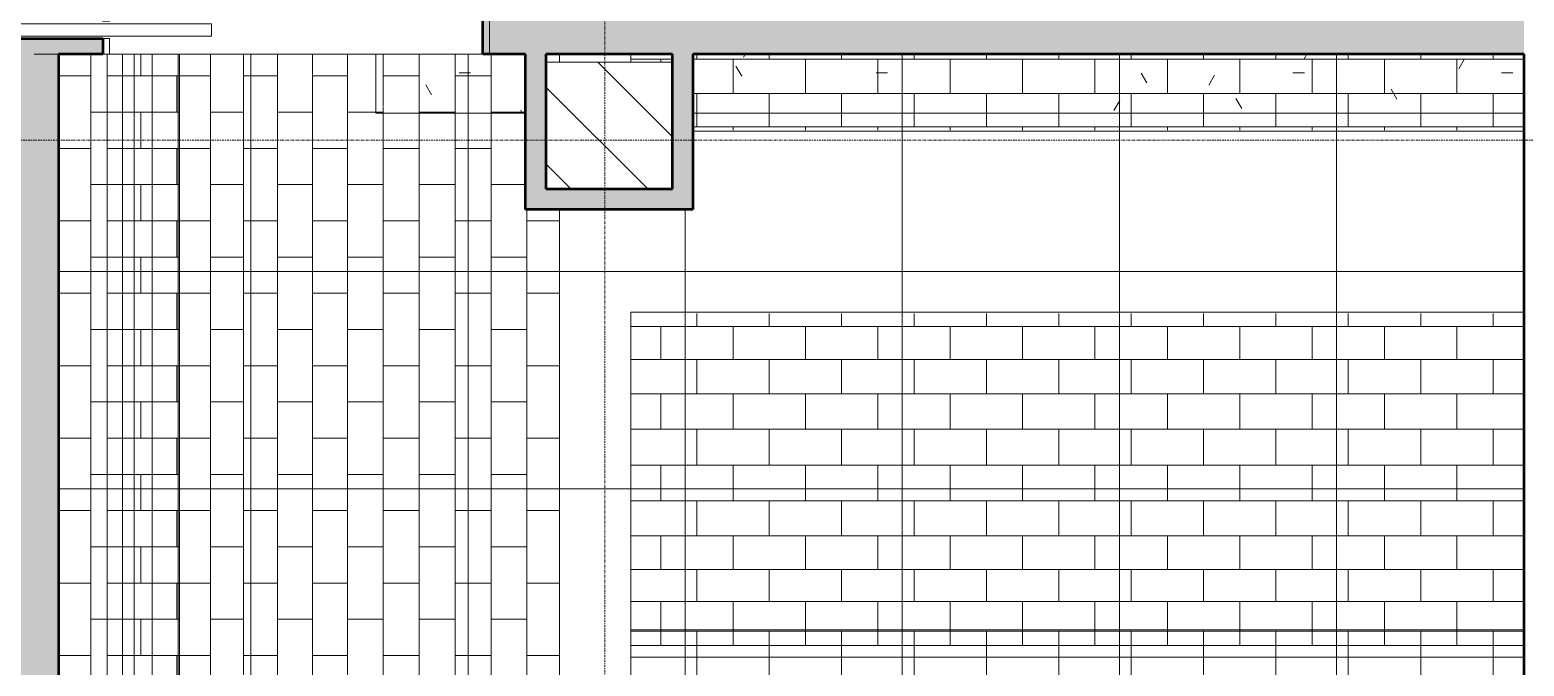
# Model space of a CAD drawing. Header units: inches. Extents: x -956 to 966, y -1111 to 895.
# Drawn here: x 551.6 to 716.8, y 464.4 to 534.7 of the extents above; entities that cross this region are included whole.
import ezdxf

# ---------------------------------------------------------------- set-up
doc = ezdxf.new("R2010")
doc.units = ezdxf.units.IN
doc.header["$MEASUREMENT"] = 0
doc.linetypes.add('Grid Line 1_4_', pattern=[0.4375, 0.25, -0.0625, 0.0625, -0.0625])
for name, color, linetype, lineweight in [('A-CLNG', 13, 'Continuous', 13), ('A-CLNG-PATT', 13, 'Continuous', 13), ('A-DOOR', 31, 'Continuous', 13), ('A-DOOR-FRAM', 31, 'Continuous', 20), ('A-WALL-PATT', 111, 'Continuous', 13), ('I-WALL', 2, 'Continuous', 13), ('S-COLS', 52, 'Continuous', 13), ('S-GRID', 1, 'Continuous', 9)]:
    doc.layers.add(name, color=color, linetype=linetype, lineweight=lineweight)

# ---------------------------------------------------------------- blocks, each defined once
blk = doc.blocks.new('Single-Pocket - 42_ x 96_-4614893-7TH FLOOR TELECOM OVERHEAD ROUTING PLAN')
at = {"layer": 'A-DOOR', "color": 53, "lineweight": 20}
for p, q in [((-51, 0.69), (-51, -0.69)), ((-9, 0.69), (-51, 0.69)), ((-9, -0.69), (-9, 0.69)), ((-51, -0.69), (-9, -0.69))]:
    blk.add_line(p, q, dxfattribs=at)
at = {"layer": 'A-DOOR-FRAM', "color": 53}
for p, q in [((-21.04, 0.96), (-21.04, 2.69)), ((-21.04, 2.69), (-20.25, 2.69)), ((-20.25, 2.69), (-20.25, 0.96)), ((21, -2.69), (21, 2.69)), ((21, 2.69), (21.75, 2.69)), ((21.75, 2.69), (21.75, -2.69)), ((-20.25, 0.96), (-21.04, 0.96)), ((-21, -2.69), (-21, -0.96)), ((-21, -0.96), (-20.25, -0.96)), ((-20.25, -0.96), (-20.25, -2.69)), ((-20.25, -2.69), (-21, -2.69)), ((21.75, -2.69), (21, -2.69))]:
    blk.add_line(p, q, dxfattribs=at)
blk = doc.blocks.new('FP_1_64-7TH FLOOR TELECOM OVERHEAD ROUTING PLAN')
at = {"layer": 'A-CLNG-PATT', "color": 50}
for p, q in [((570.37, 284.63), (570.37, 532.01)), ((573.87, 284.63), (573.87, 532.01)), ((566.78, 529.61), (570.37, 529.61)), ((573.87, 529.61), (574.99, 529.61)), ((570.37, 525.61), (572.15, 525.61)), ((572.15, 525.61), (573.87, 525.61)), ((566.78, 521.61), (570.37, 521.61)), ((573.87, 521.61), (574.99, 521.61)), ((570.37, 517.61), (572.15, 517.61)), ((572.15, 517.61), (573.87, 517.61)), ((566.78, 513.61), (570.37, 513.61)), ((573.87, 513.61), (574.99, 513.61)), ((570.37, 509.61), (572.15, 509.61)), ((572.15, 509.61), (573.87, 509.61)), ((566.78, 505.61), (570.37, 505.61)), ((573.87, 505.61), (574.99, 505.61)), ((570.37, 501.61), (572.15, 501.61)), ((572.15, 501.61), (573.87, 501.61)), ((566.78, 497.61), (570.37, 497.61)), ((573.87, 497.61), (574.99, 497.61)), ((570.37, 493.61), (572.15, 493.61)), ((572.15, 493.61), (573.87, 493.61)), ((566.78, 489.61), (570.37, 489.61)), ((573.87, 489.61), (574.99, 489.61)), ((570.37, 485.61), (572.15, 485.61)), ((572.15, 485.61), (573.87, 485.61)), ((566.78, 481.61), (570.37, 481.61)), ((573.87, 481.61), (574.99, 481.61)), ((570.37, 477.61), (572.15, 477.61)), ((572.15, 477.61), (573.87, 477.61)), ((566.78, 473.61), (570.37, 473.61)), ((573.87, 473.61), (574.99, 473.61)), ((570.37, 469.61), (572.15, 469.61)), ((572.15, 469.61), (573.87, 469.61)), ((566.78, 465.61), (570.37, 465.61)), ((573.87, 465.61), (574.99, 465.61))]:
    blk.add_line(p, q, dxfattribs=at)
blk = doc.blocks.new('FP_1_65-7TH FLOOR TELECOM OVERHEAD ROUTING PLAN')
at = {"layer": 'A-CLNG-PATT', "color": 50}
for p, q in [((580.02, 284.63), (580.02, 532.01)), ((583.58, 284.63), (583.58, 532.01)), ((587.24, 284.63), (587.24, 532.01)), ((591, 284.63), (591, 532.01)), ((594.84, 284.63), (594.84, 532.01)), ((598.74, 284.63), (598.74, 532.01)), ((602.68, 526.25), (602.68, 532.01)), ((606.65, 529.76), (606.65, 532.01)), ((610.63, 528.87), (610.63, 532.01)), ((614.6, 525.51), (614.6, 532.01)), ((580.02, 529.61), (580.15, 529.61)), ((580.15, 529.61), (583.58, 529.61)), ((587.24, 529.61), (591, 529.61)), ((594.84, 529.61), (598.74, 529.61)), ((602.68, 529.61), (606.65, 529.61)), ((606.65, 527.34), (606.65, 529.72)), ((610.63, 529.61), (614.6, 529.61)), ((610.63, 525.51), (610.63, 528.84)), ((606.65, 525.51), (606.65, 527.32)), ((577.3, 525.61), (580.02, 525.61)), ((583.58, 525.61), (587.24, 525.61)), ((591, 525.61), (594.84, 525.61)), ((598.74, 525.61), (601.87, 525.61)), ((601.87, 525.61), (601.99, 525.61)), ((602, 525.61), (602.15, 525.61)), ((602.15, 525.61), (602.68, 525.61)), ((602.68, 525.82), (602.68, 526.15)), ((602.68, 525.51), (602.68, 525.81)), ((602.68, 284.63), (602.68, 525.51)), ((606.65, 525.61), (610.63, 525.61)), ((606.65, 284.63), (606.65, 525.51)), ((610.63, 284.63), (610.63, 525.51)), ((614.6, 525.61), (618.4, 525.61)), ((614.6, 284.63), (614.6, 525.51)), ((580.02, 521.61), (580.15, 521.61)), ((580.15, 521.61), (583.58, 521.61)), ((587.24, 521.61), (591, 521.61)), ((594.84, 521.61), (598.74, 521.61)), ((602.68, 521.61), (606.65, 521.61)), ((610.63, 521.61), (614.6, 521.61)), ((577.3, 517.61), (580.02, 517.61)), ((583.58, 517.61), (587.24, 517.61)), ((591, 517.61), (594.84, 517.61)), ((598.74, 517.61), (602.68, 517.61)), ((606.65, 517.61), (610.63, 517.61)), ((614.6, 517.61), (618.4, 517.61)), ((618.55, 284.88), (618.55, 514.88)), ((580.05, 513.61), (580.15, 513.61)), ((580.15, 513.61), (583.58, 513.61)), ((587.24, 513.61), (591, 513.61)), ((594.84, 513.61), (598.74, 513.61)), ((602.68, 513.61), (606.65, 513.61)), ((610.63, 513.61), (614.6, 513.61)), ((618.55, 513.61), (622.09, 513.61)), ((577.3, 509.61), (580.02, 509.61)), ((583.58, 509.61), (587.24, 509.61)), ((591, 509.61), (594.84, 509.61)), ((598.74, 509.61), (602.68, 509.61)), ((606.65, 509.61), (610.63, 509.61)), ((614.6, 509.61), (618.55, 509.61)), ((580.02, 505.61), (580.15, 505.61)), ((580.15, 505.61), (583.58, 505.61)), ((587.24, 505.61), (591, 505.61)), ((594.84, 505.61), (598.74, 505.61)), ((602.68, 505.61), (606.65, 505.61)), ((610.63, 505.61), (614.6, 505.61)), ((618.55, 505.61), (622.09, 505.61)), ((577.3, 501.61), (580.02, 501.61)), ((583.58, 501.61), (587.24, 501.61)), ((591, 501.61), (594.84, 501.61)), ((598.74, 501.61), (602.68, 501.61)), ((606.65, 501.61), (610.63, 501.61)), ((614.6, 501.61), (618.55, 501.61)), ((580.02, 497.61), (580.15, 497.61)), ((580.15, 497.61), (583.58, 497.61)), ((587.24, 497.61), (591, 497.61)), ((594.84, 497.61), (598.74, 497.61)), ((602.68, 497.61), (606.65, 497.61)), ((610.63, 497.61), (614.6, 497.61)), ((618.55, 497.61), (622.09, 497.61)), ((577.3, 493.61), (580.02, 493.61)), ((583.58, 493.61), (587.24, 493.61)), ((591, 493.61), (594.84, 493.61)), ((598.74, 493.61), (602.68, 493.61)), ((606.65, 493.61), (610.63, 493.61)), ((614.6, 493.61), (618.55, 493.61)), ((580.02, 489.61), (580.15, 489.61)), ((580.15, 489.61), (583.58, 489.61)), ((587.24, 489.61), (591, 489.61)), ((594.84, 489.61), (598.74, 489.61)), ((602.68, 489.61), (606.65, 489.61)), ((610.63, 489.61), (614.6, 489.61)), ((618.55, 489.61), (622.09, 489.61)), ((577.3, 485.61), (580.02, 485.61)), ((583.58, 485.61), (587.24, 485.61)), ((591, 485.61), (594.84, 485.61)), ((598.74, 485.61), (602.68, 485.61)), ((606.65, 485.61), (610.63, 485.61)), ((614.6, 485.61), (618.55, 485.61)), ((580.02, 481.61), (580.15, 481.61)), ((580.15, 481.61), (583.58, 481.61)), ((587.24, 481.61), (591, 481.61)), ((594.84, 481.61), (598.74, 481.61)), ((602.68, 481.61), (606.65, 481.61)), ((610.63, 481.61), (614.6, 481.61)), ((618.55, 481.61), (622.09, 481.61)), ((577.3, 477.61), (580.02, 477.61)), ((583.58, 477.61), (587.24, 477.61)), ((591, 477.61), (594.84, 477.61)), ((598.74, 477.61), (602.68, 477.61)), ((606.65, 477.61), (610.63, 477.61)), ((614.6, 477.61), (618.55, 477.61)), ((580.02, 473.61), (580.15, 473.61)), ((580.15, 473.61), (583.58, 473.61)), ((587.24, 473.61), (591, 473.61)), ((594.86, 473.61), (598.74, 473.61)), ((602.68, 473.61), (606.65, 473.61)), ((610.63, 473.61), (614.6, 473.61)), ((618.55, 473.61), (622.09, 473.61)), ((577.3, 469.61), (580.02, 469.61)), ((583.58, 469.61), (587.24, 469.61)), ((591, 469.61), (594.84, 469.61)), ((598.74, 469.61), (602.68, 469.61)), ((606.65, 469.61), (610.63, 469.61)), ((614.6, 469.61), (618.55, 469.61)), ((580.02, 465.61), (580.15, 465.61)), ((580.15, 465.61), (583.58, 465.61)), ((587.24, 465.61), (591, 465.61)), ((594.84, 465.61), (598.71, 465.61)), ((602.68, 465.61), (606.65, 465.61)), ((610.63, 465.61), (614.6, 465.61)), ((618.55, 465.61), (622.09, 465.61))]:
    blk.add_line(p, q, dxfattribs=at)
blk = doc.blocks.new('7th Floor Vault3 - 7th Floor Vault-3165199-7TH FLOOR TELECOM OVERHEAD ROUTING PLAN')
at = {"layer": 'A-CLNG-PATT'}
h = blk.add_hatch(dxfattribs=at)
h.set_pattern_fill('FP1_27', color=253, style=0, pattern_type=2)
h.set_pattern_definition([(0, (-28.123, -146.389), (0, -4), []), (270, (-28.123, -146.389), (-4, -4), [4, -4])])
h.paths.add_polyline_path([(580.15, 284.63), (580.15, 532.01), (572.15, 532.01), (572.15, 284.63), (578.96, 284.63)], flags=0)
h.paths.add_polyline_path([(572.15, 537.38), (580.15, 537.38), (580.15, 540.38), (572.15, 540.38), (572.15, 539.62)], flags=0)
h.paths.add_polyline_path([(572.15, 542.63), (580.15, 542.63), (580.15, 789.34), (572.15, 789.34), (572.15, 546.49)], flags=0)
h.paths.add_polyline_path([(578.96, 795.34), (580.15, 795.34), (580.15, 797.38), (572.15, 797.38), (572.15, 795.34)], flags=0)
at = {"layer": 'A-CLNG', "color": 10, "lineweight": 9}
for p, q in [((572.15, 284.63), (572.15, 532.01)), ((572.15, 284.63), (572.15, 532.01)), ((575.15, 532.01), (575.15, 284.63)), ((577.15, 284.63), (577.15, 532.01)), ((580.15, 284.63), (580.15, 532.01)), ((580.15, 284.63), (580.15, 532.01)), ((622.15, 532.01), (622.15, 531.13)), ((622.15, 531.13), (622.15, 532.01)), ((622.15, 514.88), (622.15, 284.88)), ((622.15, 284.88), (622.15, 514.88))]:
    blk.add_line(p, q, dxfattribs=at)
blk.add_blockref('FP_1_64-7TH FLOOR TELECOM OVERHEAD ROUTING PLAN', (0, 0), dxfattribs=at)
at = {"layer": 'A-CLNG', "color": 9, "lineweight": 9}
blk.add_blockref('FP_1_65-7TH FLOOR TELECOM OVERHEAD ROUTING PLAN', (0, 0), dxfattribs=at)
blk = doc.blocks.new('FP_1_81-7TH FLOOR TELECOM OVERHEAD ROUTING PLAN')
at = {"layer": 'A-CLNG-PATT', "color": 50}
for p, q in [((625.34, 501.94), (625.34, 503.36)), ((633.34, 501.94), (633.34, 503.36)), ((641.34, 501.94), (641.34, 503.36)), ((649.34, 501.94), (649.34, 503.36)), ((657.34, 501.94), (657.34, 503.36)), ((665.34, 501.94), (665.34, 503.36)), ((673.34, 501.94), (673.34, 503.36)), ((681.34, 501.94), (681.34, 503.36)), ((689.34, 501.94), (689.34, 503.36)), ((697.34, 501.94), (697.34, 503.36)), ((705.34, 501.94), (705.34, 503.36)), ((713.34, 501.94), (713.34, 503.36)), ((716.77, 501.94), (618.05, 501.94)), ((621.34, 500.15), (621.34, 501.94)), ((629.34, 500.15), (629.34, 501.94)), ((637.34, 500.15), (637.34, 501.94)), ((645.34, 500.15), (645.34, 501.94)), ((653.34, 500.15), (653.34, 501.94)), ((661.34, 500.15), (661.34, 501.94)), ((669.34, 500.15), (669.34, 501.94)), ((677.34, 500.15), (677.34, 501.94)), ((685.34, 500.15), (685.34, 501.94)), ((693.34, 500.15), (693.34, 501.94)), ((701.34, 500.15), (701.34, 501.94)), ((709.34, 500.15), (709.34, 501.94)), ((621.34, 498.31), (621.34, 500.15)), ((629.34, 498.31), (629.34, 500.15)), ((637.34, 498.31), (637.34, 500.15)), ((645.34, 498.31), (645.34, 500.15)), ((653.34, 498.31), (653.34, 500.15)), ((661.34, 498.31), (661.34, 500.15)), ((669.34, 498.31), (669.34, 500.15)), ((677.34, 498.31), (677.34, 500.15)), ((685.34, 498.31), (685.34, 500.15)), ((693.34, 498.31), (693.34, 500.15)), ((701.34, 498.31), (701.34, 500.15)), ((709.34, 498.31), (709.34, 500.15)), ((716.77, 498.31), (618.05, 498.31)), ((625.34, 496.43), (625.34, 498.31)), ((633.34, 496.43), (633.34, 498.31)), ((641.34, 496.43), (641.34, 498.31)), ((649.34, 496.43), (649.34, 498.31)), ((657.34, 496.43), (657.34, 498.31)), ((665.34, 496.43), (665.34, 498.31)), ((673.34, 496.43), (673.34, 498.31)), ((681.34, 496.43), (681.34, 498.31)), ((689.34, 496.43), (689.34, 498.31)), ((697.34, 496.43), (697.34, 498.31)), ((705.34, 496.43), (705.34, 498.31)), ((713.34, 496.43), (713.34, 498.31)), ((625.34, 494.51), (625.34, 496.43)), ((633.34, 494.51), (633.34, 496.43)), ((641.34, 494.51), (641.34, 496.43)), ((649.34, 494.51), (649.34, 496.43)), ((657.34, 494.51), (657.34, 496.43)), ((665.34, 494.51), (665.34, 496.43)), ((673.34, 494.51), (673.34, 496.43)), ((681.34, 494.51), (681.34, 496.43)), ((689.34, 494.51), (689.34, 496.43)), ((697.34, 494.51), (697.34, 496.43)), ((705.34, 494.51), (705.34, 496.43)), ((713.34, 494.51), (713.34, 496.43)), ((716.77, 494.51), (618.05, 494.51)), ((621.34, 492.56), (621.34, 494.51)), ((629.34, 492.56), (629.34, 494.51)), ((637.34, 492.56), (637.34, 494.51)), ((645.34, 492.56), (645.34, 494.51)), ((653.34, 492.56), (653.34, 494.51)), ((661.34, 492.56), (661.34, 494.51)), ((669.34, 492.56), (669.34, 494.51)), ((677.34, 492.56), (677.34, 494.51)), ((685.34, 492.56), (685.34, 494.51)), ((693.34, 492.56), (693.34, 494.51)), ((701.34, 492.56), (701.34, 494.51)), ((709.34, 492.56), (709.34, 494.51)), ((621.34, 490.59), (621.34, 492.56)), ((629.34, 490.59), (629.34, 492.56)), ((637.34, 490.59), (637.34, 492.56)), ((645.34, 490.59), (645.34, 492.56)), ((653.34, 490.59), (653.34, 492.56)), ((661.34, 490.59), (661.34, 492.56)), ((669.34, 490.59), (669.34, 492.56)), ((677.34, 490.59), (677.34, 492.56)), ((685.34, 490.59), (685.34, 492.56)), ((693.34, 490.59), (693.34, 492.56)), ((701.34, 490.59), (701.34, 492.56)), ((709.34, 490.59), (709.34, 492.56)), ((716.77, 490.59), (618.05, 490.59)), ((625.34, 488.62), (625.34, 490.59)), ((633.34, 488.62), (633.34, 490.59)), ((641.34, 488.62), (641.34, 490.59)), ((649.34, 488.62), (649.34, 490.59)), ((657.34, 488.62), (657.34, 490.59)), ((665.34, 488.62), (665.34, 490.59)), ((673.34, 488.62), (673.34, 490.59)), ((681.34, 488.62), (681.34, 490.59)), ((689.34, 488.62), (689.34, 490.59)), ((697.34, 488.62), (697.34, 490.59)), ((705.34, 488.62), (705.34, 490.59)), ((713.34, 488.62), (713.34, 490.59)), ((625.34, 486.64), (625.34, 488.62)), ((633.34, 486.64), (633.34, 488.62)), ((641.34, 486.64), (641.34, 488.62)), ((649.34, 486.64), (649.34, 488.62)), ((657.34, 486.64), (657.34, 488.62)), ((665.34, 486.64), (665.34, 488.62)), ((673.34, 486.64), (673.34, 488.62)), ((681.34, 486.64), (681.34, 488.62)), ((689.34, 486.64), (689.34, 488.62)), ((697.34, 486.64), (697.34, 488.62)), ((705.34, 486.64), (705.34, 488.62)), ((713.34, 486.64), (713.34, 488.62)), ((716.77, 486.64), (618.05, 486.64)), ((621.34, 484.66), (621.34, 486.64)), ((629.34, 484.66), (629.34, 486.64)), ((637.34, 484.66), (637.34, 486.64)), ((645.34, 484.66), (645.34, 486.64)), ((653.34, 484.66), (653.34, 486.64)), ((661.34, 484.66), (661.34, 486.64)), ((669.34, 484.66), (669.34, 486.64)), ((677.34, 484.66), (677.34, 486.64)), ((685.34, 484.66), (685.34, 486.64)), ((693.34, 484.66), (693.34, 486.64)), ((701.34, 484.66), (701.34, 486.64)), ((709.34, 484.66), (709.34, 486.64)), ((621.34, 482.69), (621.34, 484.66)), ((629.34, 482.69), (629.34, 484.66)), ((637.34, 482.69), (637.34, 484.66)), ((645.34, 482.69), (645.34, 484.66)), ((653.34, 482.69), (653.34, 484.66)), ((661.34, 482.69), (661.34, 484.66)), ((669.34, 482.69), (669.34, 484.66)), ((677.34, 482.69), (677.34, 484.66)), ((685.34, 482.69), (685.34, 484.66)), ((693.34, 482.69), (693.34, 484.66)), ((701.34, 482.69), (701.34, 484.66)), ((709.34, 482.69), (709.34, 484.66)), ((716.77, 482.69), (618.05, 482.69)), ((625.34, 480.75), (625.34, 482.69)), ((633.34, 480.75), (633.34, 482.69)), ((641.34, 480.75), (641.34, 482.69)), ((649.34, 480.75), (649.34, 482.69)), ((657.34, 480.75), (657.34, 482.69)), ((665.34, 480.75), (665.34, 482.69)), ((673.34, 480.75), (673.34, 482.69)), ((681.34, 480.75), (681.34, 482.69)), ((689.34, 480.75), (689.34, 482.69)), ((697.34, 480.75), (697.34, 482.69)), ((705.34, 480.75), (705.34, 482.69)), ((713.34, 480.75), (713.34, 482.69)), ((625.34, 478.83), (625.34, 480.75)), ((633.34, 478.83), (633.34, 480.75)), ((641.34, 478.83), (641.34, 480.75)), ((649.34, 478.83), (649.34, 480.75)), ((657.34, 478.83), (657.34, 480.75)), ((665.34, 478.83), (665.34, 480.75)), ((673.34, 478.83), (673.34, 480.75)), ((681.34, 478.83), (681.34, 480.75)), ((689.34, 478.83), (689.34, 480.75)), ((697.34, 478.83), (697.34, 480.75)), ((705.34, 478.83), (705.34, 480.75)), ((713.34, 478.83), (713.34, 480.75)), ((716.77, 478.83), (618.05, 478.83)), ((621.34, 476.94), (621.34, 478.83)), ((629.34, 476.94), (629.34, 478.83)), ((637.34, 476.94), (637.34, 478.83)), ((645.34, 476.94), (645.34, 478.83)), ((653.34, 476.94), (653.34, 478.83)), ((661.34, 476.94), (661.34, 478.83)), ((669.34, 476.94), (669.34, 478.83)), ((677.34, 476.94), (677.34, 478.83)), ((685.34, 476.94), (685.34, 478.83)), ((693.34, 476.94), (693.34, 478.83)), ((701.34, 476.94), (701.34, 478.83)), ((709.34, 476.94), (709.34, 478.83)), ((621.34, 475.1), (621.34, 476.94)), ((629.34, 475.1), (629.34, 476.94)), ((637.34, 475.1), (637.34, 476.94)), ((645.34, 475.1), (645.34, 476.94)), ((653.34, 475.1), (653.34, 476.94)), ((661.34, 475.1), (661.34, 476.94)), ((669.34, 475.1), (669.34, 476.94)), ((677.34, 475.1), (677.34, 476.93)), ((685.34, 475.1), (685.34, 476.94)), ((693.34, 475.1), (693.34, 476.94)), ((701.34, 475.1), (701.34, 476.94)), ((709.34, 475.1), (709.34, 476.94)), ((716.77, 475.1), (618.05, 475.1)), ((625.34, 473.31), (625.34, 475.1)), ((633.34, 473.31), (633.34, 475.1)), ((641.34, 473.31), (641.34, 475.1)), ((649.34, 473.31), (649.34, 475.1)), ((657.34, 473.31), (657.34, 475.1)), ((665.34, 473.31), (665.34, 475.1)), ((673.34, 473.31), (673.34, 475.1)), ((681.34, 473.31), (681.34, 475.1)), ((689.34, 473.31), (689.34, 475.1)), ((697.34, 473.31), (697.34, 475.1)), ((705.34, 473.31), (705.34, 475.1)), ((713.34, 473.31), (713.34, 475.1)), ((625.34, 471.57), (625.34, 473.31)), ((633.34, 471.57), (633.34, 473.31)), ((641.34, 471.57), (641.34, 473.31)), ((649.34, 471.57), (649.34, 473.31)), ((657.34, 471.57), (657.34, 473.31)), ((665.34, 471.57), (665.34, 473.31)), ((673.34, 471.57), (673.34, 473.31)), ((681.34, 471.57), (681.34, 473.31)), ((689.34, 471.57), (689.34, 473.31)), ((697.34, 471.57), (697.34, 473.31)), ((705.34, 471.57), (705.34, 473.31)), ((713.34, 471.57), (713.34, 473.31)), ((716.77, 471.57), (618.05, 471.57)), ((621.34, 469.9), (621.34, 471.57)), ((629.34, 469.9), (629.34, 471.57)), ((637.34, 469.9), (637.34, 471.57)), ((645.34, 469.9), (645.34, 471.57)), ((653.34, 469.9), (653.34, 471.57)), ((661.34, 469.9), (661.34, 471.57)), ((669.34, 469.9), (669.34, 471.57)), ((677.34, 469.9), (677.34, 471.57)), ((685.34, 469.9), (685.34, 471.57)), ((693.34, 469.9), (693.34, 471.57)), ((701.34, 469.9), (701.34, 471.57)), ((709.34, 469.9), (709.34, 471.57)), ((621.34, 468.44), (621.34, 469.9)), ((629.34, 468.44), (629.34, 469.9)), ((637.34, 468.44), (637.34, 469.9)), ((645.34, 468.44), (645.34, 469.9)), ((653.34, 468.44), (653.34, 469.9)), ((661.34, 468.44), (661.34, 469.9)), ((669.34, 468.44), (669.34, 469.9)), ((677.34, 468.44), (677.34, 469.9)), ((685.34, 468.44), (685.34, 469.9)), ((693.34, 468.44), (693.34, 469.9)), ((701.34, 468.44), (701.34, 469.9)), ((709.34, 468.44), (709.34, 469.9)), ((716.77, 468.3), (618.05, 468.3)), ((621.34, 468.3), (621.34, 468.44)), ((625.34, 466.94), (625.34, 468.3)), ((629.34, 468.3), (629.34, 468.44)), ((633.34, 466.94), (633.34, 468.3)), ((637.34, 468.3), (637.34, 468.44)), ((641.34, 466.94), (641.34, 468.3)), ((645.34, 468.3), (645.34, 468.44)), ((649.34, 466.94), (649.34, 468.3)), ((653.34, 468.3), (653.34, 468.44)), ((657.34, 466.94), (657.34, 468.3)), ((661.34, 468.3), (661.34, 468.44)), ((665.34, 466.94), (665.34, 468.3)), ((669.34, 468.3), (669.34, 468.44)), ((673.34, 466.94), (673.34, 468.3)), ((677.34, 468.3), (677.34, 468.44)), ((681.34, 466.94), (681.34, 468.3)), ((685.34, 468.3), (685.34, 468.44)), ((689.34, 466.94), (689.34, 468.3)), ((693.34, 468.3), (693.34, 468.44)), ((697.34, 466.94), (697.34, 468.3)), ((701.34, 468.3), (701.34, 468.44)), ((705.34, 466.94), (705.34, 468.3)), ((709.34, 468.3), (709.34, 468.44)), ((713.34, 466.94), (713.34, 468.3)), ((625.34, 465.65), (625.34, 466.94)), ((633.34, 465.65), (633.34, 466.94)), ((641.34, 465.65), (641.34, 466.94)), ((649.34, 465.65), (649.34, 466.94)), ((657.34, 465.65), (657.34, 466.94)), ((665.34, 465.65), (665.34, 466.94)), ((673.34, 465.65), (673.34, 466.94)), ((681.34, 465.65), (681.34, 466.94)), ((689.34, 465.65), (689.34, 466.94)), ((697.34, 465.65), (697.34, 466.94)), ((705.34, 465.65), (705.34, 466.94)), ((713.34, 465.65), (713.34, 466.94))]:
    blk.add_line(p, q, dxfattribs=at)
blk = doc.blocks.new('7th Floor Vault5 - 7th Floor Vault-3167908-7TH FLOOR TELECOM OVERHEAD ROUTING PLAN')
at = {"layer": 'A-CLNG-PATT'}
h = blk.add_hatch(dxfattribs=at)
h.set_pattern_fill('FP1_28', color=253, style=0, pattern_type=2)
h.set_pattern_definition([(0, (1137.336, 474.714), (0, -4), []), (270, (1137.336, 474.714), (-4, -4), [4, -4])])
h.paths.add_polyline_path([(796.29, 460.44), (806.15, 460.44), (806.15, 468.44), (722.15, 468.44), (722.15, 460.44), (792.94, 460.44)], flags=0)
h.paths.add_polyline_path([(715.46, 460.44), (716.77, 460.44), (716.77, 468.44), (618.05, 468.44), (618.05, 460.44), (685.76, 460.44)], flags=0)
at = {"layer": 'A-CLNG', "color": 10, "lineweight": 9}
for p, q in [((618.05, 468.44), (618.05, 503.51)), ((618.05, 503.51), (618.05, 468.44)), ((716.77, 503.51), (618.05, 503.51)), ((618.05, 503.51), (716.77, 503.51)), ((618.05, 465.44), (618.05, 468.44)), ((618.05, 468.44), (618.05, 460.44)), ((618.05, 465.44), (618.05, 468.44)), ((618.05, 468.44), (618.05, 465.44)), ((656.06, 468.44), (618.05, 468.44)), ((656.06, 468.44), (618.05, 468.44)), ((716.77, 468.44), (656.08, 468.44)), ((716.77, 468.44), (656.08, 468.44)), ((618.05, 463.44), (618.05, 465.44)), ((716.77, 465.44), (618.05, 465.44))]:
    blk.add_line(p, q, dxfattribs=at)
blk.add_blockref('FP_1_81-7TH FLOOR TELECOM OVERHEAD ROUTING PLAN', (0, 0), dxfattribs=at)
blk = doc.blocks.new('FP_1_85-7TH FLOOR TELECOM OVERHEAD ROUTING PLAN')
at = {"layer": 'A-CLNG-PATT', "color": 50}
for p, q in [((625.34, 531.45), (625.34, 532.01)), ((633.34, 531.45), (633.34, 532.01)), ((641.34, 531.45), (641.34, 532.01)), ((649.34, 531.45), (649.34, 532.01)), ((657.34, 531.45), (657.34, 532.01)), ((665.34, 531.45), (665.34, 532.01)), ((673.34, 531.45), (673.34, 532.01)), ((681.34, 531.45), (681.34, 532.01)), ((689.34, 531.45), (689.34, 532.01)), ((697.34, 531.45), (697.34, 532.01)), ((705.34, 531.45), (705.34, 532.01)), ((713.34, 531.45), (713.34, 532.01)), ((622.65, 531.45), (618.05, 531.45)), ((621.34, 531.13), (621.34, 531.45)), ((716.77, 531.45), (624.9, 531.45)), ((629.34, 527.68), (629.34, 531.45)), ((637.34, 527.68), (637.34, 531.45)), ((645.34, 527.68), (645.34, 531.45)), ((653.34, 527.68), (653.34, 531.45)), ((661.34, 527.68), (661.34, 531.45)), ((669.34, 527.68), (669.34, 531.45)), ((677.34, 527.68), (677.34, 531.45)), ((685.34, 527.68), (685.34, 531.45)), ((693.34, 527.68), (693.34, 531.45)), ((701.34, 527.68), (701.34, 531.45)), ((709.34, 527.68), (709.34, 531.45)), ((716.77, 527.68), (624.9, 527.68)), ((625.34, 525.51), (625.34, 527.68)), ((633.34, 525.51), (633.34, 527.68)), ((641.34, 525.51), (641.34, 527.68)), ((649.34, 525.51), (649.34, 527.68)), ((657.34, 525.51), (657.34, 527.68)), ((665.34, 525.51), (665.34, 527.68)), ((673.34, 525.51), (673.34, 527.68)), ((681.34, 525.51), (681.34, 527.68)), ((689.34, 525.51), (689.34, 527.68)), ((697.34, 525.51), (697.34, 527.68)), ((705.34, 525.51), (705.34, 527.68)), ((713.34, 525.51), (713.34, 527.68)), ((625.34, 523.99), (625.34, 525.51)), ((633.34, 523.99), (633.34, 525.51)), ((641.34, 523.99), (641.34, 525.51)), ((649.34, 523.99), (649.34, 525.51)), ((657.34, 523.99), (657.34, 525.51)), ((665.34, 523.99), (665.34, 525.51)), ((673.34, 523.99), (673.34, 525.51)), ((681.34, 523.99), (681.34, 525.51)), ((689.34, 523.99), (689.34, 525.51)), ((697.34, 523.99), (697.34, 525.51)), ((705.34, 523.99), (705.34, 525.51)), ((713.34, 523.99), (713.34, 525.51)), ((716.77, 523.99), (624.9, 523.99)), ((629.34, 523.63), (629.34, 523.99)), ((637.34, 523.63), (637.34, 523.99)), ((645.34, 523.63), (645.34, 523.99)), ((653.34, 523.63), (653.34, 523.99)), ((661.34, 523.63), (661.34, 523.99)), ((669.34, 523.63), (669.34, 523.99)), ((677.34, 523.63), (677.34, 523.99)), ((685.34, 523.63), (685.34, 523.99)), ((693.34, 523.63), (693.34, 523.99)), ((701.34, 523.63), (701.34, 523.99)), ((709.34, 523.63), (709.34, 523.99))]:
    blk.add_line(p, q, dxfattribs=at)
blk = doc.blocks.new('7th Floor Vault6 - 7th Floor Vault-3168857-7TH FLOOR TELECOM OVERHEAD ROUTING PLAN')
at = {"layer": 'A-CLNG', "color": 10, "lineweight": 9}
for p, q in [((618.05, 531.13), (618.05, 532.01)), ((618.05, 532), (618.05, 531.12)), ((624.9, 523.51), (716.77, 523.51)), ((716.77, 523.51), (624.9, 523.51))]:
    blk.add_line(p, q, dxfattribs=at)
at = {"layer": 'A-CLNG', "color": 9, "lineweight": 9}
blk.add_blockref('FP_1_85-7TH FLOOR TELECOM OVERHEAD ROUTING PLAN', (0, 0), dxfattribs=at)

msp = doc.modelspace()

# ---------------------------------------------------------------- hatches: boundary and pattern name
at = {"layer": 'A-CLNG-PATT'}
h = msp.add_hatch(dxfattribs=at)
h.set_pattern_fill('FP1_12', color=253, style=0, pattern_type=2)
h.set_pattern_definition([(0, (0, 0), (30.72, 7.68), [1.267, -21.773, 1.267, -21.773, -122.88]), (0, (0, 0), (30.72, 7.68), [-46.08, 1.267, -44.813, 1.267, -21.773, -53.76]), (0, (0, 0), (30.72, 7.68), [-115.2, 1.267, -14.093, 1.267, -37.133]), (120, (11.52, 3.84), (-22.011075, 22.7643), [1.267, -21.773, 1.267, -21.773, -122.88]), (120, (11.52, 3.84), (-22.011075, 22.7643), [-46.08, 1.267, -44.813, 1.267, -21.773, -53.76]), (120, (11.52, 3.84), (-22.011075, 22.7643), [-115.2, 1.267, -14.093, 1.267, -37.133]), (240, (15.36, 19.2), (-8.708925, -30.4443), [1.267, -21.773, 1.267, -21.773, -122.88]), (240, (15.36, 19.2), (-8.708925, -30.4443), [-46.08, 1.267, -44.813, 1.267, -21.773, -53.76]), (240, (15.36, 19.2), (-8.708925, -30.4443), [-115.2, 1.267, -14.093, 1.267, -37.133])])
h.paths.add_polyline_path([(804.65, 525.51), (804.65, 645.01), (804.15, 645.01), (804.15, 615.01), (655.65, 615.01), (655.65, 645.01), (655.02, 645.01), (655.02, 615.01), (650.15, 615.01), (650.15, 645.01), (589.87, 645.01), (589.87, 537.38), (722.15, 537.38), (722.15, 525.51), (804.56, 525.51)], flags=0)
h.paths.add_polyline_path([(712.12, 525.51), (716.77, 525.51), (716.77, 532.01), (624.9, 532.01), (624.9, 525.51), (710.57, 525.51)], flags=0)
h.paths.add_polyline_path([(606.4, 525.51), (606.4, 532.01), (589.87, 532.01), (589.87, 525.51), (596.66, 525.51)], flags=0)
h.paths.add_polyline_path([(609.78, 531.13), (622.65, 531.13), (622.65, 532.01), (608.65, 532.01), (608.65, 531.13)], flags=0)
h.paths.add_polyline_path([(644.15, 569.01), (643.37, 569.11), (642.65, 569.41), (642.03, 569.89), (641.55, 570.51), (641.25, 571.23), (641.15, 572.01), (641.25, 572.79), (641.55, 573.51), (642.03, 574.13), (642.65, 574.61), (643.37, 574.91), (644.15, 575.01), (644.92, 574.91), (645.65, 574.61), (646.27, 574.13), (646.75, 573.51), (647.05, 572.79), (647.15, 572.01), (647.05, 571.23), (646.75, 570.51), (646.27, 569.89), (645.65, 569.41), (644.92, 569.11)], flags=0)
h.paths.add_polyline_path([(704.15, 569.01), (703.37, 569.11), (702.65, 569.41), (702.03, 569.89), (701.55, 570.51), (701.25, 571.23), (701.15, 572.01), (701.25, 572.79), (701.55, 573.51), (702.03, 574.13), (702.65, 574.61), (703.37, 574.91), (704.15, 575.01), (704.92, 574.91), (705.65, 574.61), (706.27, 574.13), (706.75, 573.51), (707.05, 572.79), (707.15, 572.01), (707.05, 571.23), (706.75, 570.51), (706.27, 569.89), (705.65, 569.41), (704.92, 569.11)], flags=0)
h.paths.add_polyline_path([(764.15, 569.01), (763.37, 569.11), (762.65, 569.41), (762.03, 569.89), (761.55, 570.51), (761.25, 571.23), (761.15, 572.01), (761.25, 572.79), (761.55, 573.51), (762.03, 574.13), (762.65, 574.61), (763.37, 574.91), (764.15, 575.01), (764.92, 574.91), (765.65, 574.61), (766.27, 574.13), (766.75, 573.51), (767.05, 572.79), (767.15, 572.01), (767.05, 571.23), (766.75, 570.51), (766.27, 569.89), (765.65, 569.41), (764.92, 569.11)], flags=0)
h = msp.add_hatch(dxfattribs=at)
h.set_pattern_fill('FP1_15', color=253, style=0, pattern_type=2)
h.set_pattern_definition([(0, (-527.97, -475.994), (0, -24), []), (270, (-527.97, -475.994), (-24, -1e-15), [])])
h.paths.add_polyline_path([(566.96, 244.69), (716.77, 244.69), (716.77, 532.01), (624.9, 532.01), (624.9, 514.88), (606.4, 514.88), (606.4, 532.01), (554.78, 532.01), (554.78, 244.69), (559.19, 244.69)], flags=0)
h.paths.add_polyline_path([(625.68, 264.38), (604.68, 264.38), (604.68, 284.88), (625.68, 284.88), (625.68, 266.63)], flags=0)
h.paths.add_polyline_path([(608.65, 266.63), (623.43, 266.63), (623.43, 282.63), (606.93, 282.63), (606.93, 266.63)], flags=0)
h.paths.add_polyline_path([(608.65, 267.63), (608.65, 281.63), (622.65, 281.63), (622.65, 267.63)], flags=0)
h.paths.add_polyline_path([(648.03, 292.01), (624.03, 292.01), (624.03, 316.01), (648.03, 316.01), (648.03, 311.89)], flags=0)
h.paths.add_polyline_path([(648.03, 364.01), (624.03, 364.01), (624.03, 388.01), (648.03, 388.01), (648.03, 371.3)], flags=0)
h.paths.add_polyline_path([(626.36, 436.01), (624.03, 436.01), (624.03, 460.01), (648.03, 460.01), (648.03, 436.01)], flags=0)
at = {"layer": 'A-WALL-PATT'}
h = msp.add_hatch(color=253, dxfattribs=at)
h.paths.add_polyline_path([(615.18, 532.01), (615.18, 537.38), (601.68, 537.38), (601.68, 532.01), (611.51, 532.01)], flags=0)
h.paths.add_polyline_path([(552.11, 532.01), (559.68, 532.01), (559.68, 533.73), (516.68, 533.73), (516.68, 535.66), (559.68, 535.66), (559.68, 537.38), (368.42, 537.38), (368.42, 535.66), (411.42, 535.66), (411.42, 533.73), (368.42, 533.73), (368.42, 532.01), (549.41, 532.01)], flags=0)
h.paths.add_polyline_path([(317.04, 532.01), (326.42, 532.01), (326.42, 537.38), (317.04, 537.38)], flags=0)
for points in [[(716.77, 532.01), (716.77, 537.38), (615.18, 537.38), (615.18, 532.01), (715.46, 532.01)], [(608.65, 517.13), (608.65, 532.01), (606.4, 532.01), (606.4, 517.13)], [(622.65, 514.88), (624.9, 514.88), (624.9, 532.01), (622.65, 532.01), (622.65, 517.13)], [(606.4, 514.88), (622.65, 514.88), (622.65, 517.13), (606.4, 517.13)]]:
    msp.add_hatch(color=253, dxfattribs=at).paths.add_polyline_path(points, flags=0)
h = msp.add_hatch(color=253, dxfattribs=at)
h.paths.add_polyline_path([(554.78, 47.38), (554.78, 290.76), (553.06, 290.76), (553.06, 249.76), (551.13, 249.76), (551.13, 290.76), (549.41, 290.76), (549.41, 47.38), (552.11, 47.38)], flags=0)
h.paths.add_polyline_path([(554.78, 330.76), (554.78, 532.01), (549.41, 532.01), (549.41, 330.76)], flags=0)
at = {"layer": 'S-COLS', "lineweight": 9}
h = msp.add_hatch(dxfattribs=at)
h.set_pattern_fill('FP1_1', color=9, style=0, pattern_type=2)
h.set_pattern_definition([(135, (0, 0), (-4.24264, -4.24264), [])])
h.paths.add_polyline_path([(608.65, 517.13), (622.65, 517.13), (622.65, 531.13), (608.65, 531.13), (608.65, 529.72)], flags=0)

# ---------------------------------------------------------------- linework, layer by layer
at = {"layer": 'A-CLNG', "color": 50}
for p, q in [((552.11, 532.01), (554.78, 532.01)), ((601.68, 532.01), (554.78, 532.01)), ((554.78, 532.01), (554.78, 252.48)), ((554.78, 532.01), (589.87, 532.01)), ((589.87, 532.01), (554.78, 532.01)), ((589.87, 532.01), (589.87, 525.51)), ((589.87, 525.51), (589.87, 532.01)), ((606.4, 514.88), (606.4, 532.01)), ((716.77, 532.01), (624.9, 532.01)), ((624.9, 532.01), (624.9, 514.88)), ((716.77, 244.69), (716.77, 529.72)), ((589.87, 525.51), (606.4, 525.51)), ((606.4, 525.51), (589.87, 525.51)), ((624.9, 525.51), (716.77, 525.51)), ((716.77, 525.51), (624.9, 525.51)), ((624.9, 514.88), (606.4, 514.88))]:
    msp.add_line(p, q, dxfattribs=at)
at = {"layer": 'I-WALL', "color": 133, "lineweight": 50}
for p, q in [((601.68, 532.01), (601.68, 537.38)), ((516.68, 533.73), (559.68, 533.73)), ((559.68, 533.73), (559.68, 532.01)), ((554.78, 532.01), (554.78, 330.76)), ((559.68, 532.01), (554.78, 532.01)), ((606.4, 532.01), (601.68, 532.01)), ((606.4, 517.13), (606.4, 532.01)), ((608.65, 532.01), (608.65, 517.13)), ((615.18, 532.01), (608.65, 532.01)), ((622.65, 532.01), (615.18, 532.01)), ((622.65, 517.13), (622.65, 532.01)), ((624.9, 532.01), (624.9, 514.88)), ((716.77, 532.01), (624.9, 532.01)), ((716.77, 500.57), (716.77, 532.01)), ((606.4, 514.88), (606.4, 517.13)), ((608.65, 517.13), (622.65, 517.13)), ((622.65, 514.88), (606.4, 514.88)), ((624.9, 514.88), (622.65, 514.88)), ((716.77, 244.69), (716.77, 500.57))]:
    msp.add_line(p, q, dxfattribs=at)
at = {"layer": 'I-WALL', "color": 253}
msp.add_line((559.68, 532.01), (601.68, 532.01), dxfattribs=at)
at = {"layer": 'S-COLS', "color": 53, "lineweight": 20}
for p, q in [((608.65, 517.13), (608.65, 531.13)), ((608.65, 531.13), (622.65, 531.13)), ((622.65, 531.13), (622.65, 517.13)), ((622.65, 517.13), (608.65, 517.13))]:
    msp.add_line(p, q, dxfattribs=at)
at = {"layer": 'S-GRID', "linetype": 'Grid Line 1_4_'}
for p, q in [((615.18, -423.37), (615.18, 870.85)), ((965.79, 522.51), (-931.82, 522.51))]:
    msp.add_line(p, q, dxfattribs=at)

# ---------------------------------------------------------------- block references
at = {"layer": 'A-CLNG', "color": 10, "lineweight": 9}
for name, p in [('7th Floor Vault3 - 7th Floor Vault-3165199-7TH FLOOR TELECOM OVERHEAD ROUTING PLAN', (-12, 0)), ('7th Floor Vault6 - 7th Floor Vault-3168857-7TH FLOOR TELECOM OVERHEAD ROUTING PLAN', (0, 0)), ('7th Floor Vault5 - 7th Floor Vault-3167908-7TH FLOOR TELECOM OVERHEAD ROUTING PLAN', (0, 0))]:
    msp.add_blockref(name, p, dxfattribs=at)
at = {"layer": 'A-DOOR', "color": 253}
msp.add_blockref('Single-Pocket - 42_ x 96_-4614893-7TH FLOOR TELECOM OVERHEAD ROUTING PLAN', (580.68, 534.69), dxfattribs=at)

doc.saveas('drawing.dxf')
